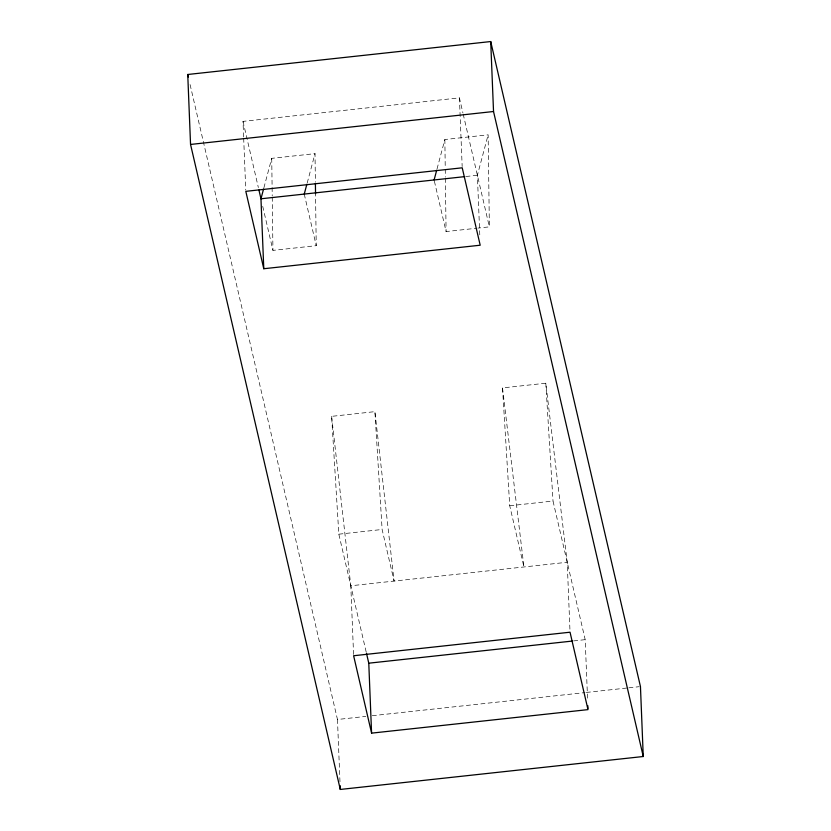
<?xml version="1.0" encoding="UTF-8"?>
<svg xmlns="http://www.w3.org/2000/svg" width="831" height="831" viewBox="0 0 831 831"><rect width="100%" height="100%" fill="white"/><g stroke="black" fill="none" stroke-linecap="round" stroke-linejoin="round"><path stroke-width="0.62" stroke-dasharray="4.16 3.12" d="M263.905 187.754L271.727 158.347L315.011 153.642L315.385 182.166M307.19 183.049L315.011 153.642M437.033 168.932L444.855 139.525L488.14 134.819L489.366 226.853L477.908 228.099M479.778 234.851L477.378 175.258L488.14 134.819M243.628 136.928L243.005 121.378L459.418 97.861L462.898 112.839M465.921 176.504L477.378 175.258M262.721 206.337L272.942 250.38L316.227 245.675L315.541 193.831M434.395 181.22L446.081 231.558L476.63 228.245M502.516 387.911L523.935 566.971L509.725 505.747L502.516 387.911L545.801 383.205L567.22 562.265L569.983 630.916M366.17 651.951L338.83 534.188L331.621 416.352L374.906 411.646L394.091 581.077L382.115 529.482L374.906 411.646M509.725 505.747L553.01 501.041L585.19 639.662L587.631 700.554M338.83 534.188L382.115 529.482M353.57 654.444L350.807 585.782L567.22 562.265M573.598 640.919L585.19 639.662M190.091 84.606L337.469 719.49L365.837 716.405M372.278 715.709L585.014 692.587M586.302 692.441L627.561 687.954M628.849 687.819L639.164 686.697M463.179 114.086L489.366 226.853M304.25 194.08L316.227 245.675M243.005 121.378L258.358 187.546M331.621 416.352L350.807 585.782M545.801 383.205L553.01 501.041M459.418 97.861L462.171 166.512M337.469 719.49L339.972 781.68M243.68 138.226L245.758 190.039M444.855 139.525L445.239 168.049M445.25 169.337L445.354 177.117M445.374 178.416L446.081 231.558M271.727 158.347L272.225 195.939M272.246 197.238L272.942 250.38"/><path stroke-width="1.25" d="M263.572 188.98L260.965 198.786L263.78 268.735L480.193 245.218L462.223 167.81L245.81 191.338L263.78 268.735M304.25 194.08L306.857 184.274M434.104 179.963L436.711 170.158M187.744 74.489L490.716 41.55L640.452 686.551L643.256 756.511L340.284 789.45L190.548 144.449L187.744 74.489L188.325 77.013M190.548 144.449L493.531 111.51L643.256 756.511M464.654 176.639L260.965 198.786L258.94 190.05M366.461 653.197L368.777 663.19L572.31 641.065M371.582 733.139L587.995 709.622L570.035 632.214L353.622 655.742L371.582 733.139L368.777 663.19M587.839 705.727L587.943 708.324M490.716 41.55L493.531 111.51M340.128 785.565L340.284 789.45M315.406 183.454L315.541 193.831"/></g></svg>
